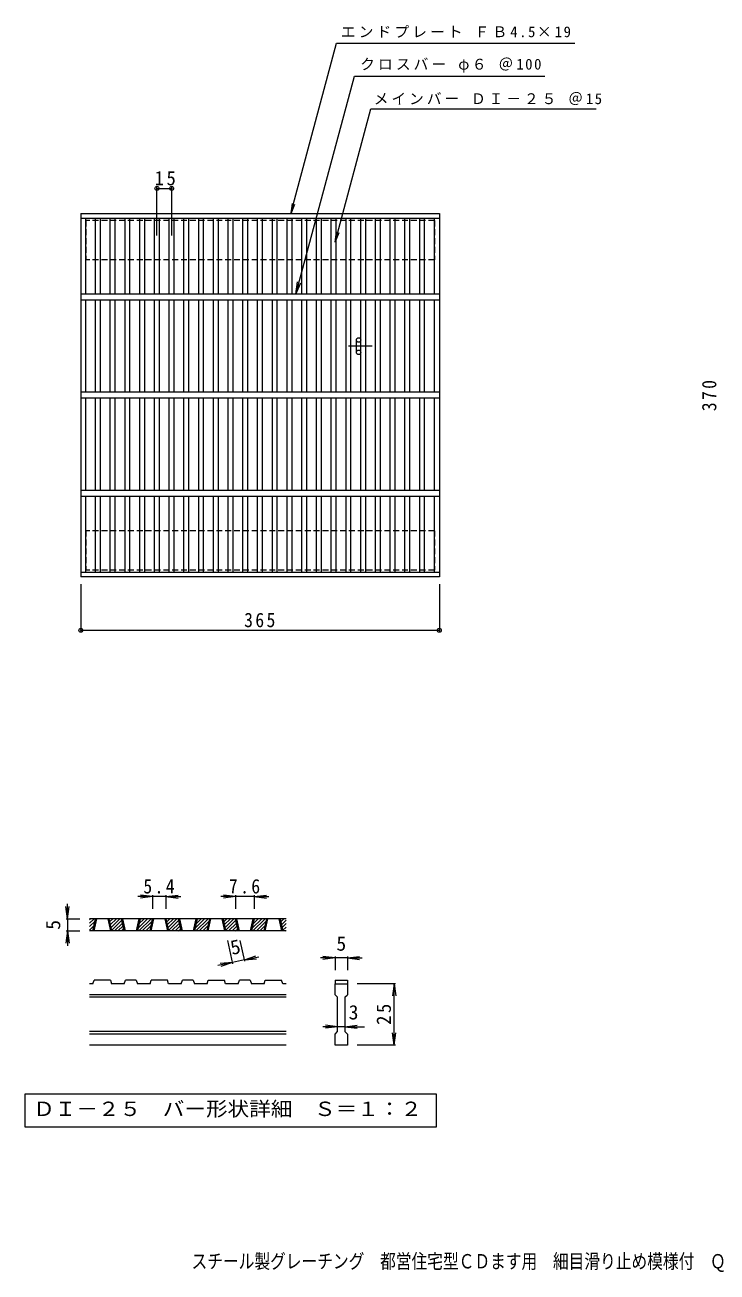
# Model space of a CAD drawing. Units: millimetres, scale not verified, with parts at other scales. Extents: x -625 to 884, y -684 to 586.
# Drawn here: x -625 to 80, y -684 to 586 of the extents above; entities that cross this region are included whole.
import ezdxf
from ezdxf.enums import TextEntityAlignment as Align

# ---------------------------------------------------------------- set-up
doc = ezdxf.new("R2010")
doc.units = ezdxf.units.MM
doc.header["$LTSCALE"] = 5
doc.header["$PDMODE"] = 32
doc.header["$PDSIZE"] = 4
doc.linetypes.add('DASHED1', pattern=[1.8, 1.2, -0.6])
for name, color, linetype, lineweight in [('1-1_1-1ﾚｲﾔ', 2, 'Continuous', 9), ('1-2_1-2ﾚｲﾔ', 3, 'Continuous', 9), ('1-3_1-3ﾚｲﾔ', 4, 'Continuous', 9), ('1-4_1-4ﾚｲﾔ', 7, 'Continuous', 9), ('1-5_1-5ﾚｲﾔ', 7, 'Continuous', 9), ('D-0', 3, 'Continuous', 9), ('D-4', 7, 'Continuous', 9)]:
    doc.layers.add(name, color=color, linetype=linetype, lineweight=lineweight)
doc.layers.add('F-F_F-Fﾚｲﾔ', color=2, linetype='Continuous')
doc.styles.add('ＭＳ ゴシック', font='')
doc.styles.get('ＭＳ ゴシック').set_extended_font_data('MS Gothic')

msp = doc.modelspace()

# ---------------------------------------------------------------- linework, layer by layer
at = {"layer": '1-1_1-1ﾚｲﾔ', "linetype": 'DASHED1'}
for p, q in [((-562.703, 386.716), (-562.703, 346.716)), ((-207.703, 386.716), (-562.703, 386.716)), ((-562.703, 70.716), (-562.703, 30.716)), ((-207.703, 70.716), (-562.703, 70.716))]:
    msp.add_line(p, q, dxfattribs=at)
for points in [[(-207.703, 386.716), (-207.703, 346.716), (-562.703, 346.716)], [(-207.703, 70.716), (-207.703, 30.716), (-562.703, 30.716)]]:
    msp.add_lwpolyline(points, dxfattribs=at)
at = {"layer": '1-2_1-2ﾚｲﾔ'}
for p, q in [((-567.703, 393.716), (-202.703, 393.716)), ((-567.703, 393.716), (-567.703, 23.716)), ((-567.703, 389.216), (-202.703, 389.216)), ((-562.703, 311.716), (-562.703, 389.216)), ((-552.703, 311.716), (-552.703, 389.216)), ((-547.703, 311.716), (-547.703, 389.216)), ((-537.703, 311.716), (-537.703, 389.216)), ((-532.703, 311.716), (-532.703, 389.216)), ((-522.703, 311.716), (-522.703, 389.216)), ((-517.703, 311.716), (-517.703, 389.216)), ((-507.703, 311.716), (-507.703, 389.216)), ((-502.703, 311.716), (-502.703, 389.216)), ((-492.703, 311.716), (-492.703, 389.216)), ((-487.703, 311.716), (-487.703, 389.216)), ((-477.703, 311.716), (-477.703, 389.216)), ((-472.703, 311.716), (-472.703, 389.216)), ((-462.703, 311.716), (-462.703, 389.216)), ((-457.703, 311.716), (-457.703, 389.216)), ((-447.703, 311.716), (-447.703, 389.216)), ((-442.703, 311.716), (-442.703, 389.216)), ((-432.703, 311.716), (-432.703, 389.216)), ((-427.703, 311.716), (-427.703, 389.216)), ((-417.703, 311.716), (-417.703, 389.216)), ((-412.703, 311.716), (-412.703, 389.216)), ((-402.703, 311.716), (-402.703, 389.216)), ((-397.703, 311.716), (-397.703, 389.216)), ((-387.703, 311.716), (-387.703, 389.216)), ((-382.703, 311.716), (-382.703, 389.216)), ((-372.703, 311.716), (-372.703, 389.216)), ((-367.703, 311.716), (-367.703, 389.216)), ((-357.703, 311.716), (-357.703, 389.216)), ((-352.703, 311.716), (-352.703, 389.216)), ((-342.703, 311.716), (-342.703, 389.216)), ((-337.703, 311.716), (-337.703, 389.216)), ((-327.703, 311.716), (-327.703, 389.216)), ((-322.703, 311.716), (-322.703, 389.216)), ((-312.703, 311.716), (-312.703, 389.216)), ((-307.703, 311.716), (-307.703, 389.216)), ((-297.703, 311.716), (-297.703, 389.216)), ((-292.703, 311.716), (-292.703, 389.216)), ((-282.703, 311.716), (-282.703, 389.216)), ((-277.703, 311.716), (-277.703, 389.216)), ((-267.703, 311.716), (-267.703, 389.216)), ((-262.703, 311.716), (-262.703, 389.216)), ((-252.703, 311.716), (-252.703, 389.216)), ((-247.703, 311.716), (-247.703, 389.216)), ((-237.703, 311.716), (-237.703, 389.216)), ((-232.703, 311.716), (-232.703, 389.216)), ((-222.703, 311.716), (-222.703, 389.216)), ((-217.703, 311.716), (-217.703, 389.216)), ((-207.702, 311.716), (-207.702, 389.216)), ((-202.703, 393.716), (-202.703, 23.716)), ((-202.703, 311.716), (-567.703, 311.716)), ((-202.703, 305.716), (-567.703, 305.716)), ((-562.703, 211.716), (-562.703, 305.716)), ((-552.703, 211.716), (-552.703, 305.716)), ((-547.703, 211.716), (-547.703, 305.716)), ((-537.703, 211.716), (-537.703, 305.716)), ((-532.703, 211.716), (-532.703, 305.716)), ((-522.703, 211.716), (-522.703, 305.716)), ((-517.703, 211.716), (-517.703, 305.716)), ((-507.703, 211.716), (-507.703, 305.716)), ((-502.703, 211.716), (-502.703, 305.716)), ((-492.703, 211.716), (-492.703, 305.716)), ((-487.703, 211.716), (-487.703, 305.716)), ((-477.703, 211.716), (-477.703, 305.716)), ((-472.703, 211.716), (-472.703, 305.716)), ((-462.703, 211.716), (-462.703, 305.716)), ((-457.703, 211.716), (-457.703, 305.716)), ((-447.703, 211.716), (-447.703, 305.716)), ((-442.703, 211.716), (-442.703, 305.716)), ((-432.703, 211.716), (-432.703, 305.716)), ((-427.703, 211.716), (-427.703, 305.716)), ((-417.703, 211.716), (-417.703, 305.716)), ((-412.703, 211.716), (-412.703, 305.716)), ((-402.703, 211.716), (-402.703, 305.716)), ((-397.703, 211.716), (-397.703, 305.716)), ((-387.703, 211.716), (-387.703, 305.716)), ((-382.703, 211.716), (-382.703, 305.716)), ((-372.703, 211.716), (-372.703, 305.716)), ((-367.703, 211.716), (-367.703, 305.716)), ((-357.703, 211.716), (-357.703, 305.716)), ((-352.703, 211.716), (-352.703, 305.716)), ((-342.703, 211.716), (-342.703, 305.716)), ((-337.703, 211.716), (-337.703, 305.716)), ((-327.703, 211.716), (-327.703, 305.716)), ((-322.703, 211.716), (-322.703, 305.716)), ((-312.703, 211.716), (-312.703, 305.716)), ((-307.703, 211.716), (-307.703, 305.716)), ((-297.703, 211.716), (-297.703, 305.716)), ((-292.703, 211.716), (-292.703, 305.716)), ((-282.703, 211.716), (-282.703, 305.716)), ((-277.703, 211.716), (-277.703, 305.716)), ((-267.703, 211.716), (-267.703, 305.716)), ((-262.703, 211.716), (-262.703, 305.716)), ((-252.703, 211.716), (-252.703, 305.716)), ((-247.703, 211.716), (-247.703, 305.716)), ((-237.703, 211.716), (-237.703, 305.716)), ((-232.703, 211.716), (-232.703, 305.716)), ((-222.703, 211.716), (-222.703, 305.716)), ((-217.703, 211.716), (-217.703, 305.716)), ((-207.702, 211.716), (-207.702, 305.716)), ((-202.703, 211.716), (-567.703, 211.716)), ((-202.703, 205.716), (-567.703, 205.716)), ((-562.703, 111.716), (-562.703, 205.716)), ((-552.703, 111.716), (-552.703, 205.716)), ((-547.703, 111.716), (-547.703, 205.716)), ((-537.703, 111.716), (-537.703, 205.716)), ((-532.703, 111.716), (-532.703, 205.716)), ((-522.703, 111.716), (-522.703, 205.716)), ((-517.703, 111.716), (-517.703, 205.716)), ((-507.703, 111.716), (-507.703, 205.716)), ((-502.703, 111.716), (-502.703, 205.716)), ((-492.703, 111.716), (-492.703, 205.716)), ((-487.703, 111.716), (-487.703, 205.716)), ((-477.703, 111.716), (-477.703, 205.716)), ((-472.703, 111.716), (-472.703, 205.716)), ((-462.703, 111.716), (-462.703, 205.716)), ((-457.703, 111.716), (-457.703, 205.716)), ((-447.703, 111.716), (-447.703, 205.716)), ((-442.703, 111.716), (-442.703, 205.716)), ((-432.703, 111.716), (-432.703, 205.716)), ((-427.703, 111.716), (-427.703, 205.716)), ((-417.703, 111.716), (-417.703, 205.716)), ((-412.703, 111.716), (-412.703, 205.716)), ((-402.703, 111.716), (-402.703, 205.716)), ((-397.703, 111.716), (-397.703, 205.716)), ((-387.703, 111.716), (-387.703, 205.716)), ((-382.703, 111.716), (-382.703, 205.716)), ((-372.703, 111.716), (-372.703, 205.716)), ((-367.703, 111.716), (-367.703, 205.716)), ((-357.703, 111.716), (-357.703, 205.716)), ((-352.703, 111.716), (-352.703, 205.716)), ((-342.703, 111.716), (-342.703, 205.716)), ((-337.703, 111.716), (-337.703, 205.716)), ((-327.703, 111.716), (-327.703, 205.716)), ((-322.703, 111.716), (-322.703, 205.716)), ((-312.703, 111.716), (-312.703, 205.716)), ((-307.703, 111.716), (-307.703, 205.716)), ((-297.703, 111.716), (-297.703, 205.716)), ((-292.703, 111.716), (-292.703, 205.716)), ((-282.703, 111.716), (-282.703, 205.716)), ((-277.703, 111.716), (-277.703, 205.716)), ((-267.703, 111.716), (-267.703, 205.716)), ((-262.703, 111.716), (-262.703, 205.716)), ((-252.703, 111.716), (-252.703, 205.716)), ((-247.703, 111.716), (-247.703, 205.716)), ((-237.703, 111.716), (-237.703, 205.716)), ((-232.703, 111.716), (-232.703, 205.716)), ((-222.703, 111.716), (-222.703, 205.716)), ((-217.703, 111.716), (-217.703, 205.716)), ((-207.702, 111.716), (-207.702, 205.716)), ((-202.703, 111.716), (-567.703, 111.716)), ((-202.703, 105.716), (-567.703, 105.716)), ((-562.703, 28.216), (-562.703, 105.716)), ((-552.703, 28.216), (-552.703, 105.716)), ((-547.703, 28.216), (-547.703, 105.716)), ((-537.703, 28.216), (-537.703, 105.716)), ((-532.703, 28.216), (-532.703, 105.716)), ((-522.703, 28.216), (-522.703, 105.716)), ((-517.703, 28.216), (-517.703, 105.716)), ((-507.703, 28.216), (-507.703, 105.716)), ((-502.703, 28.216), (-502.703, 105.716)), ((-492.703, 28.216), (-492.703, 105.716)), ((-487.703, 28.216), (-487.703, 105.716)), ((-477.703, 28.216), (-477.703, 105.716)), ((-472.703, 28.216), (-472.703, 105.716)), ((-462.703, 28.216), (-462.703, 105.716)), ((-457.703, 28.216), (-457.703, 105.716)), ((-447.703, 28.216), (-447.703, 105.716)), ((-442.703, 28.216), (-442.703, 105.716)), ((-432.703, 28.216), (-432.703, 105.716)), ((-427.703, 28.216), (-427.703, 105.716)), ((-417.703, 28.216), (-417.703, 105.716)), ((-412.703, 28.216), (-412.703, 105.716)), ((-402.703, 28.216), (-402.703, 105.716)), ((-397.703, 28.216), (-397.703, 105.716)), ((-387.703, 28.216), (-387.703, 105.716)), ((-382.703, 28.216), (-382.703, 105.716)), ((-372.703, 28.216), (-372.703, 105.716)), ((-367.703, 28.216), (-367.703, 105.716)), ((-357.703, 28.216), (-357.703, 105.716)), ((-352.703, 28.216), (-352.703, 105.716)), ((-342.703, 28.216), (-342.703, 105.716)), ((-337.703, 28.216), (-337.703, 105.716)), ((-327.703, 28.216), (-327.703, 105.716)), ((-322.703, 28.216), (-322.703, 105.716)), ((-312.703, 28.216), (-312.703, 105.716)), ((-307.703, 28.216), (-307.703, 105.716)), ((-297.703, 28.216), (-297.703, 105.716)), ((-292.703, 28.216), (-292.703, 105.716)), ((-282.703, 28.216), (-282.703, 105.716)), ((-277.703, 28.216), (-277.703, 105.716)), ((-267.703, 28.216), (-267.703, 105.716)), ((-262.703, 28.216), (-262.703, 105.716)), ((-252.703, 28.216), (-252.703, 105.716)), ((-247.703, 28.216), (-247.703, 105.716)), ((-237.703, 28.216), (-237.703, 105.716)), ((-232.703, 28.216), (-232.703, 105.716)), ((-222.703, 28.216), (-222.703, 105.716)), ((-217.703, 28.216), (-217.703, 105.716)), ((-207.702, 28.216), (-207.702, 105.716)), ((-202.703, 28.216), (-567.703, 28.216)), ((-202.703, 23.716), (-567.703, 23.716))]:
    msp.add_line(p, q, dxfattribs=at)
at = {"layer": '1-3_1-3ﾚｲﾔ'}
for p, q in [((-271.018, 258.716), (-295.192, 258.716)), ((-287.222, 252.456), (-287.222, 264.976))]:
    msp.add_line(p, q, dxfattribs=at)
for centre in [(-284.963, 264.976), (-284.963, 252.456)]:
    msp.add_circle(centre, 2.26, dxfattribs=at)
at = {"layer": '1-4_1-4ﾚｲﾔ'}
for p, q in [((-490.203, 371.382), (-490.203, 420.815)), ((-490.203, 419.315), (-475.203, 419.315)), ((-475.203, 371.382), (-475.203, 420.815)), ((-348.656, 311.716), (-347.025, 324.109)), ((-348.656, 311.716), (-343.873, 323.265)), ((-567.703, 16.216), (-567.703, -32.208)), ((-202.703, 16.216), (-202.703, -32.208)), ((-567.703, -30.708), (-202.703, -30.708))]:
    msp.add_line(p, q, dxfattribs=at)
for p in [(-490.203, 419.315), (-475.203, 419.315), (-567.703, -30.708), (-202.703, -30.708)]:
    msp.add_point(p, dxfattribs=at)
at = {"layer": '1-5_1-5ﾚｲﾔ'}
for p, q in [((-353.814, 393.716), (-307.333, 567.184)), ((-307.333, 567.184), (-64.8, 567.184)), ((-348.656, 311.716), (-289.136, 533.851)), ((-289.136, 533.851), (-95.4, 533.851)), ((-308.722, 364.735), (-272.339, 500.518)), ((-272.339, 500.518), (-43.2, 500.518)), ((-353.7, 393.716), (-352.34, 404.044)), ((-353.7, 393.716), (-349.714, 403.34)), ((-308.722, 364.735), (-307.363, 375.062)), ((-308.722, 364.735), (-304.736, 374.359))]:
    msp.add_line(p, q, dxfattribs=at)
at = {"layer": 'D-0'}
for p, q in [((-558.773, -328.958), (-554.24, -324.424)), ((-558.773, -325.422), (-557.775, -324.424)), ((-358.773, -324.424), (-558.773, -324.424)), ((-558.773, -332.493), (-553.192, -326.912)), ((-555.335, -336.924), (-552.66, -324.424)), ((-554.085, -336.924), (-551.41, -324.424)), ((-540.335, -324.424), (-537.66, -336.924)), ((-539.085, -324.424), (-536.41, -336.924)), ((-538.999, -324.823), (-538.6, -324.424)), ((-538.376, -327.736), (-535.065, -324.424)), ((-537.753, -330.648), (-531.529, -324.424)), ((-537.129, -333.56), (-527.993, -324.424)), ((-536.506, -336.473), (-525.977, -325.943)), ((-533.423, -336.924), (-525.353, -328.855)), ((-523.627, -336.924), (-526.302, -324.424)), ((-522.377, -336.924), (-525.052, -324.424)), ((-508.627, -324.424), (-511.302, -336.924)), ((-507.377, -324.424), (-510.052, -336.924)), ((-509.464, -334.179), (-499.709, -324.424)), ((-508.674, -336.924), (-496.174, -324.424)), ((-508.501, -329.681), (-503.245, -324.424)), ((-507.539, -325.183), (-506.78, -324.424)), ((-505.138, -336.924), (-495.126, -326.912)), ((-497.269, -336.924), (-494.594, -324.424)), ((-496.019, -336.924), (-493.344, -324.424)), ((-482.269, -324.424), (-479.594, -336.924)), ((-481.019, -324.424), (-478.344, -336.924)), ((-480.933, -324.823), (-480.534, -324.424)), ((-480.31, -327.736), (-476.999, -324.424)), ((-479.687, -330.648), (-473.463, -324.424)), ((-479.063, -333.56), (-469.927, -324.424)), ((-478.44, -336.473), (-467.911, -325.943)), ((-475.357, -336.924), (-467.287, -328.855)), ((-465.561, -336.924), (-468.236, -324.424)), ((-464.311, -336.924), (-466.986, -324.424)), ((-450.561, -324.424), (-453.236, -336.924)), ((-449.311, -324.424), (-451.986, -336.924)), ((-451.398, -334.179), (-441.643, -324.424)), ((-450.608, -336.924), (-438.108, -324.424)), ((-450.435, -329.681), (-445.179, -324.424)), ((-449.473, -325.183), (-448.714, -324.424)), ((-447.072, -336.924), (-437.06, -326.912)), ((-439.202, -336.924), (-436.527, -324.424)), ((-437.952, -336.924), (-435.277, -324.424)), ((-424.202, -324.424), (-421.527, -336.924)), ((-422.952, -324.424), (-420.277, -336.924)), ((-422.867, -324.823), (-422.468, -324.424)), ((-422.244, -327.736), (-418.932, -324.424)), ((-421.621, -330.648), (-415.397, -324.424)), ((-420.997, -333.56), (-411.861, -324.424)), ((-420.374, -336.473), (-409.845, -325.943)), ((-417.291, -336.924), (-409.221, -328.855)), ((-407.494, -336.924), (-410.169, -324.424)), ((-406.244, -336.924), (-408.919, -324.424)), ((-392.494, -324.424), (-395.169, -336.924)), ((-391.244, -324.424), (-393.919, -336.924)), ((-393.332, -334.179), (-383.577, -324.424)), ((-392.542, -336.924), (-380.042, -324.424)), ((-392.369, -329.681), (-387.113, -324.424)), ((-391.407, -325.183), (-390.648, -324.424)), ((-389.006, -336.924), (-378.994, -326.912)), ((-381.136, -336.924), (-378.461, -324.424)), ((-379.886, -336.924), (-377.211, -324.424)), ((-366.136, -324.424), (-363.461, -336.924)), ((-364.886, -324.424), (-362.211, -336.924)), ((-364.801, -324.823), (-364.402, -324.424)), ((-364.178, -327.736), (-360.866, -324.424)), ((-363.555, -330.648), (-358.773, -325.866)), ((-362.931, -333.56), (-358.773, -329.402)), ((-558.773, -336.029), (-554.155, -331.41)), ((-358.773, -336.924), (-558.773, -336.924)), ((-556.133, -336.924), (-555.117, -335.908)), ((-529.887, -336.924), (-524.73, -331.768)), ((-526.351, -336.924), (-524.107, -334.68)), ((-501.603, -336.924), (-496.088, -331.41)), ((-498.067, -336.924), (-497.051, -335.908)), ((-471.821, -336.924), (-466.664, -331.768)), ((-468.285, -336.924), (-466.041, -334.68)), ((-443.537, -336.924), (-438.022, -331.41)), ((-440.001, -336.924), (-438.985, -335.908)), ((-413.755, -336.924), (-408.598, -331.768)), ((-410.219, -336.924), (-407.975, -334.68)), ((-385.471, -336.924), (-379.956, -331.41)), ((-381.935, -336.924), (-380.919, -335.908)), ((-362.308, -336.473), (-358.773, -332.937)), ((-359.224, -336.924), (-358.773, -336.473)), ((-555.335, -390.674), (-558.773, -390.674)), ((-555.335, -390.674), (-554.085, -386.924)), ((-537.66, -386.924), (-554.085, -386.924)), ((-537.66, -386.924), (-536.41, -390.674)), ((-523.627, -390.674), (-536.41, -390.674)), ((-523.627, -390.674), (-522.377, -386.924)), ((-511.302, -386.924), (-522.377, -386.924)), ((-511.302, -386.924), (-510.052, -390.674)), ((-497.269, -390.674), (-510.052, -390.674)), ((-497.269, -390.674), (-496.019, -386.924)), ((-479.594, -386.924), (-496.019, -386.924)), ((-478.344, -390.674), (-479.594, -386.924)), ((-465.561, -390.674), (-478.344, -390.674)), ((-465.561, -390.674), (-464.311, -386.924)), ((-453.236, -386.924), (-464.311, -386.924)), ((-453.236, -386.924), (-451.986, -390.674)), ((-439.202, -390.674), (-451.986, -390.674)), ((-439.202, -390.674), (-437.952, -386.924)), ((-437.952, -386.924), (-421.527, -386.924)), ((-420.277, -390.674), (-421.527, -386.924)), ((-407.494, -390.674), (-420.277, -390.674)), ((-407.494, -390.674), (-406.244, -386.924)), ((-395.169, -386.924), (-406.244, -386.924)), ((-395.169, -386.924), (-393.919, -390.674)), ((-381.136, -390.674), (-393.919, -390.674)), ((-381.136, -390.674), (-379.886, -386.924)), ((-379.886, -386.924), (-363.461, -386.924)), ((-362.211, -390.674), (-363.461, -386.924)), ((-358.773, -390.674), (-362.211, -390.674)), ((-308.773, -386.924), (-296.273, -386.924)), ((-308.773, -386.924), (-308.773, -390.674)), ((-308.773, -390.674), (-296.273, -390.674)), ((-308.773, -401.924), (-308.773, -390.674)), ((-296.273, -386.924), (-296.273, -390.674)), ((-296.273, -390.674), (-296.273, -401.924)), ((-358.773, -401.924), (-558.773, -401.924)), ((-358.773, -404.424), (-558.773, -404.424)), ((-308.773, -401.924), (-306.273, -404.424)), ((-306.273, -439.424), (-306.273, -404.424)), ((-298.773, -404.424), (-296.273, -401.924)), ((-298.773, -404.424), (-298.773, -439.424)), ((-358.773, -439.424), (-558.773, -439.424)), ((-358.773, -441.924), (-558.773, -441.924)), ((-298.773, -439.424), (-296.273, -441.924)), ((-296.273, -441.924), (-296.273, -453.174)), ((-358.773, -453.174), (-558.773, -453.174)), ((-296.273, -453.174), (-308.773, -453.174))]:
    msp.add_line(p, q, dxfattribs=at)
msp.add_lwpolyline([(-308.773, -453.174), (-308.773, -441.924), (-306.273, -439.424)], dxfattribs=at)
at = {"layer": 'D-0', "color": 7}
msp.add_lwpolyline([(-624.6, -503.174), (-624.6, -536.4), (-205.446, -536.4), (-205.446, -503.174)], close=True, dxfattribs=at)
at = {"layer": 'D-4'}
for p, q in [((-494.594, -301.924), (-509.594, -301.924)), ((-494.594, -301.924), (-506.987, -300.293)), ((-494.594, -301.924), (-506.987, -303.556)), ((-494.594, -300.424), (-494.594, -314.424)), ((-481.019, -301.924), (-494.594, -301.924)), ((-481.019, -301.924), (-468.625, -300.293)), ((-481.019, -300.424), (-481.019, -314.424)), ((-481.019, -301.924), (-468.625, -303.556)), ((-481.019, -301.924), (-466.019, -301.924)), ((-410.169, -301.924), (-425.169, -301.924)), ((-410.169, -301.924), (-422.563, -300.293)), ((-410.169, -301.924), (-422.563, -303.556)), ((-410.169, -300.424), (-410.169, -314.424)), ((-391.244, -301.924), (-410.169, -301.924)), ((-391.244, -301.924), (-378.851, -300.293)), ((-391.244, -300.424), (-391.244, -314.424)), ((-391.244, -301.924), (-378.851, -303.556)), ((-391.244, -301.924), (-376.244, -301.924)), ((-581.273, -324.424), (-582.905, -312.031)), ((-581.273, -324.424), (-581.273, -309.424)), ((-581.273, -324.424), (-579.641, -312.031)), ((-582.773, -324.424), (-568.773, -324.424)), ((-581.273, -324.424), (-581.273, -336.924)), ((-581.273, -336.924), (-582.905, -349.318)), ((-582.773, -336.924), (-568.773, -336.924)), ((-581.273, -336.924), (-579.641, -349.318)), ((-581.273, -336.924), (-581.273, -351.924)), ((-413.126, -370.343), (-418.185, -346.703)), ((-400.903, -367.727), (-405.402, -346.703)), ((-401.217, -366.26), (-413.44, -368.876)), ((-401.217, -366.26), (-389.439, -362.071)), ((-401.217, -366.26), (-386.549, -363.121)), ((-401.217, -366.26), (-388.757, -365.262)), ((-308.773, -364.424), (-323.773, -364.424)), ((-308.773, -364.424), (-321.166, -362.793)), ((-308.773, -364.424), (-321.166, -366.056)), ((-308.773, -362.924), (-308.773, -376.924)), ((-296.273, -364.424), (-308.773, -364.424)), ((-296.273, -364.424), (-283.88, -362.793)), ((-296.273, -362.924), (-296.273, -376.924)), ((-296.273, -364.424), (-283.88, -366.056)), ((-296.273, -364.424), (-281.273, -364.424)), ((-413.44, -368.876), (-428.108, -372.015)), ((-413.44, -368.876), (-425.9, -369.874)), ((-413.44, -368.876), (-425.217, -373.065)), ((-247.273, -390.674), (-286.273, -390.674)), ((-248.773, -390.674), (-250.405, -403.067)), ((-248.773, -453.174), (-248.773, -390.674)), ((-248.773, -390.674), (-247.142, -403.067)), ((-306.273, -434.424), (-321.273, -434.424)), ((-306.273, -434.424), (-318.666, -432.793)), ((-306.273, -434.424), (-318.666, -436.056)), ((-298.773, -434.424), (-306.273, -434.424)), ((-298.773, -434.424), (-286.38, -432.793)), ((-298.773, -434.424), (-286.38, -436.056)), ((-298.773, -434.424), (-278.773, -434.424)), ((-248.773, -453.174), (-250.405, -440.781)), ((-248.773, -453.174), (-247.142, -440.781)), ((-247.273, -453.174), (-286.273, -453.174))]:
    msp.add_line(p, q, dxfattribs=at)

# ---------------------------------------------------------------- texts
at = {"layer": '1-4_1-4ﾚｲﾔ', "color": 2, "char_height": 14.66, "attachment_point": 7, "style": 'ＭＳ ゴシック'}
for s, insert in [('\\T1.27;\\W0.95;15', (-492.541, 422.315)), ('\\T1.27;\\W0.9;365', (-401.453, -27.708))]:
    msp.add_mtext(s, dxfattribs=dict(at, insert=insert))
at = {"layer": '1-4_1-4ﾚｲﾔ', "color": 2, "insert": (79.518, 192.466), "char_height": 14.66, "attachment_point": 7, "rotation": 90, "style": 'ＭＳ ゴシック'}
msp.add_mtext('\\T1.27;\\W0.9;370', dxfattribs=at)
at = {"layer": '1-5_1-5ﾚｲﾔ', "char_height": 11, "attachment_point": 7, "style": 'ＭＳ ゴシック'}
for s, insert in [('\\T1.21;エンドプレート\\~ＦＢ4.5×19', (-302.966, 572.749)), ('\\T1.21;クロスバー\\~φ６\\~＠100', (-283.315, 537.413)), ('\\T1.2;メインバー\\~ＤＩ－２５\\~＠15', (-269.52, 504.201))]:
    msp.add_mtext(s, dxfattribs=dict(at, insert=insert))
at = {"layer": 'D-0', "color": 2, "style": 'ＭＳ ゴシック', "width": 1.1}
msp.add_text('ＤＩ－２５\u3000バー形状詳細\u3000Ｓ＝１：２', height=14.66, dxfattribs=at).set_placement((-616.273, -529.787), align=Align.BOTTOM_LEFT)
at = {"layer": 'D-4', "color": 2, "style": 'ＭＳ ゴシック'}
for rotation, p in [(90, (-584.273, -335.674)), (12.079, (-412.845, -365.681))]:
    msp.add_text('5', height=14.66, rotation=rotation, dxfattribs=at).set_placement(p, align=Align.BOTTOM_LEFT)
for s, p in [('5', (-307.523, -361.424)), ('3', (-295.023, -431.424))]:
    msp.add_text(s, height=14.66, dxfattribs=at).set_placement(p, align=Align.BOTTOM_LEFT)
at = {"layer": 'D-4', "color": 2, "char_height": 14.66, "attachment_point": 7, "style": 'ＭＳ ゴシック'}
for s, insert in [('\\T1.27;\\W0.9;5.4', (-504.056, -298.924)), ('\\T1.27;\\W0.9;7.6', (-416.957, -298.924))]:
    msp.add_mtext(s, dxfattribs=dict(at, insert=insert))
at = {"layer": 'D-4', "color": 2, "insert": (-251.773, -432.549), "char_height": 14.66, "attachment_point": 7, "rotation": 90, "style": 'ＭＳ ゴシック'}
msp.add_mtext('\\T1.27;\\W0.95;25', dxfattribs=at)
at = {"layer": 'F-F_F-Fﾚｲﾔ', "style": 'ＭＳ ゴシック', "width": 0.8}
msp.add_text('スチール製グレーチング\u3000都営住宅型ＣＤます用\u3000細目滑り止め模様付\u3000ＱＸＣＤ\u3000３００', height=14.66, dxfattribs=at).set_placement((-455, -685.022), align=Align.BOTTOM_LEFT)

doc.saveas('drawing.dxf')
